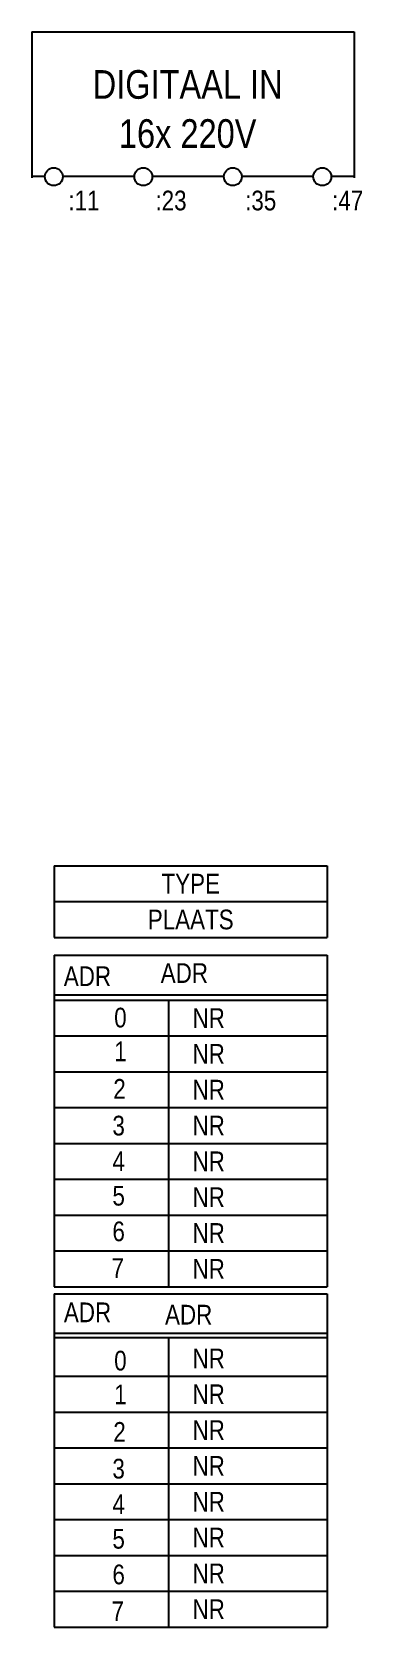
# Model space of a CAD drawing. Extents: x 232 to 269, y 31 to 209.
import ezdxf
from ezdxf.enums import TextEntityAlignment as Align

# ---------------------------------------------------------------- set-up
doc = ezdxf.new("R2010")
doc.units = 0
doc.linetypes.add('DASHED', pattern=[0])
for name, color, linetype in [('1', 8, 'CONTINUOUS'), ('11', 30, 'DASHED'), ('3', 30, 'CONTINUOUS')]:
    doc.layers.add(name, color=color, linetype=linetype)

msp = doc.modelspace()

# ---------------------------------------------------------------- linework, layer by layer
at = {"layer": '1', "color": 0}
for p, q in [((232.5, 209.1), (268.5, 209.1)), ((232.5, 209.1), (232.5, 195.4)), ((232.5, 209.1), (233.95, 209.1)), ((265.95, 209.1), (268.5, 209.1)), ((268.5, 209.1), (268.5, 195.4)), ((232.5, 207), (232.5, 192.82)), ((232.5, 207), (232.5, 194.15)), ((232.5, 207), (232.5, 194.13)), ((268.5, 207), (268.5, 192.82)), ((268.5, 207), (268.5, 193.15)), ((232.5, 193), (233.95, 193)), ((232.5, 193), (233.95, 193)), ((235.95, 193), (243.95, 193)), ((235.95, 193), (243.95, 193)), ((245.95, 193), (253.95, 193)), ((245.95, 193), (253.95, 193)), ((255.95, 193), (263.95, 193)), ((255.95, 193), (263.95, 193)), ((265.95, 193), (268.5, 193)), ((265.95, 193), (268.5, 193)), ((235, 116), (265.5, 116)), ((235, 116), (235, 108)), ((265.5, 116), (265.5, 108)), ((235, 112), (265.5, 112)), ((235, 112), (265.5, 112)), ((235, 108), (265.5, 108)), ((235, 106), (235, 69)), ((235, 106), (265.5, 106)), ((265.5, 106), (265.5, 69)), ((235, 101.58), (265.5, 101.58)), ((235, 101), (235, 69)), ((235, 101), (265.5, 101)), ((235, 101), (265.5, 101)), ((247.75, 101), (247.75, 69)), ((247.75, 101), (247.75, 69)), ((265.5, 101), (265.5, 69)), ((235, 97), (265.5, 97)), ((235, 97), (265.5, 97)), ((235, 93), (265.5, 93)), ((235, 93), (265.5, 93)), ((235, 89), (265.5, 89)), ((235, 89), (265.5, 89)), ((235, 85), (265.5, 85)), ((235, 85), (265.5, 85)), ((235, 81), (265.5, 81)), ((235, 81), (265.5, 81)), ((235, 77), (265.5, 77)), ((235, 77), (265.5, 77)), ((235, 73), (265.5, 73)), ((235, 73), (265.5, 73)), ((235, 69), (265.5, 69)), ((235, 69), (265.5, 69)), ((235, 68.21), (235, 31)), ((235, 68.21), (235, 31)), ((235, 68.21), (265.5, 68.21)), ((265.5, 68.21), (265.5, 31)), ((265.5, 68.21), (265.5, 31)), ((235, 63.81), (265.5, 63.81)), ((235, 63.33), (265.5, 63.33)), ((247.75, 63.33), (247.75, 31)), ((247.75, 63.33), (247.75, 31)), ((235, 59), (265.5, 59)), ((235, 59), (265.5, 59)), ((235, 55), (265.5, 55)), ((235, 55), (265.5, 55)), ((235, 51), (265.5, 51)), ((235, 51), (265.5, 51)), ((235, 47), (265.5, 47)), ((235, 47), (265.5, 47)), ((235, 43), (265.5, 43)), ((235, 43), (265.5, 43)), ((235, 39), (265.5, 39)), ((235, 39), (265.5, 39)), ((235, 35), (265.5, 35)), ((235, 35), (265.5, 35)), ((235, 31), (265.5, 31)), ((235, 31), (265.5, 31))]:
    msp.add_line(p, q, dxfattribs=at)
for centre in [(234.95, 192.93), (234.95, 192.93), (244.95, 192.93), (244.95, 192.93), (254.95, 192.93), (254.95, 192.93), (264.95, 192.93), (264.95, 192.93)]:
    msp.add_circle(centre, 1, dxfattribs=at)
at = {"layer": '3', "color": 0}
for p, q in [((235, 116), (265.5, 116)), ((235, 116), (235, 108)), ((265.5, 116), (265.5, 108)), ((235, 108), (265.5, 108))]:
    msp.add_line(p, q, dxfattribs=at)

# ---------------------------------------------------------------- texts
at = {"layer": '1', "color": 0, "width": 0.85}
for s, p in [(':11', (236.58, 189.17)), (':23', (246.31, 189.17)), (':35', (256.33, 189.17)), (':47', (266.05, 189.17)), ('ADR', (236.07, 102.57)), ('0', (241.7, 97.95)), ('1', (241.7, 94.18)), ('2', (241.6, 89.99)), ('3', (241.5, 85.89)), ('4', (241.5, 81.91)), ('5', (241.5, 78.06)), ('6', (241.5, 74.08)), ('7', (241.4, 69.97)), ('ADR', (236.08, 65.04)), ('0', (241.7, 59.65)), ('1', (241.7, 55.88)), ('2', (241.6, 51.69)), ('3', (241.5, 47.59)), ('4', (241.5, 43.61)), ('5', (241.5, 39.76)), ('6', (241.5, 35.78)), ('7', (241.4, 31.67))]:
    msp.add_text(s, height=2.2, dxfattribs=at).set_placement(p)
for tag, p in [('TYPE', (250.25, 112.9)), ('PLAATS', (250.25, 108.9))]:
    msp.add_attdef(tag, text='', height=2.2, dxfattribs=at).set_placement(p, align=Align.CENTER)
for tag, p in [('ADR', (246.9, 102.92)), ('NR', (250.45, 97.9)), ('NR', (250.45, 93.9)), ('NR', (250.45, 89.9)), ('NR', (250.45, 85.9)), ('NR', (250.45, 81.9)), ('NR', (250.45, 77.9)), ('NR', (250.45, 73.9)), ('NR', (250.45, 69.9)), ('ADR', (247.38, 64.78)), ('NR', (250.45, 59.9)), ('NR', (250.45, 55.9)), ('NR', (250.45, 51.9)), ('NR', (250.45, 47.9)), ('NR', (250.45, 43.9)), ('NR', (250.45, 39.9)), ('NR', (250.45, 35.9)), ('NR', (250.45, 31.9))]:
    msp.add_attdef(tag, p, '', height=2.2, dxfattribs=at)
at = {"layer": '11', "color": 0, "width": 0.85}
for s, p in [('DIGITAAL IN', (249.91, 203.23)), ('16x 220V', (249.91, 197.75))]:
    msp.add_text(s, height=3.2, dxfattribs=at).set_placement(p, align=Align.MIDDLE)

doc.saveas('drawing.dxf')
